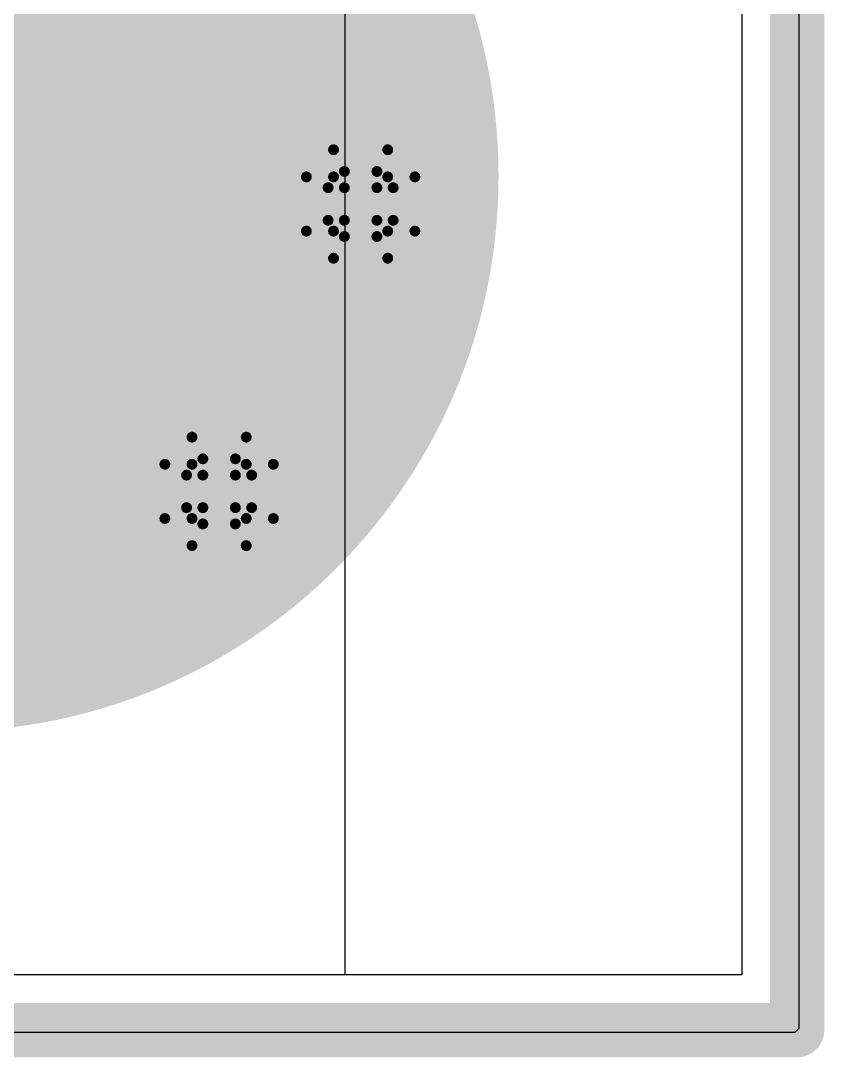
# Model space of a CAD drawing. Header units: inches. Extents: x -4 to 5258, y -4 to 5281.
# Drawn here: x 142.355 to 146.118, y -4.118 to 0.736 of the extents above; entities that cross this region are included whole.
import ezdxf

# ---------------------------------------------------------------- set-up
doc = ezdxf.new("R2010")
doc.units = ezdxf.units.IN
for name, color, linetype in [('Board Outline', 216, 'Continuous'), ('Bottom Layer', 5, 'Continuous'), ('Bottom Solder', 6, 'Continuous'), ('Drill Drawing', 1, 'Continuous'), ('Layer 1', 16, 'Continuous'), ('Layer 2', 76, 'Continuous'), ('Multi-Layer', 9, 'Continuous'), ('Pad Holes', 156, 'Continuous'), ('Top Layer', 1, 'Continuous'), ('Top Solder', 216, 'Continuous'), ('Via Holes', 16, 'Continuous')]:
    doc.layers.add(name, color=color, linetype=linetype)

msp = doc.modelspace()

# ---------------------------------------------------------------- hatches: boundary and pattern name
at = {"layer": 'Bottom Layer'}
h = msp.add_hatch(color=5, dxfattribs=at)
edge = h.paths.add_edge_path()
edge.add_arc((141.9907, 0.0093), 2.5, 0, 360)
h = msp.add_hatch(color=5, dxfattribs=at)
edge = h.paths.add_edge_path()
edge.add_arc((143.9465, -0.1218), 0.3, 0, 360)
h = msp.add_hatch(color=5, dxfattribs=at)
edge = h.paths.add_edge_path()
edge.add_arc((143.2838, -1.4676), 0.3, 0, 360)
at = {"layer": 'Bottom Solder'}
h = msp.add_hatch(color=6, dxfattribs=at)
edge = h.paths.add_edge_path()
edge.add_arc((141.9907, 0.0093), 2.6016, 0, 360)
h = msp.add_hatch(color=6, dxfattribs=at)
edge = h.paths.add_edge_path()
edge.add_arc((143.9465, -0.1218), 0.4016, 0, 360)
h = msp.add_hatch(color=6, dxfattribs=at)
edge = h.paths.add_edge_path()
edge.add_arc((143.2838, -1.4676), 0.4016, 0, 360)
at = {"layer": 'Layer 1'}
h = msp.add_hatch(color=16, dxfattribs=at)
edge = h.paths.add_edge_path()
edge.add_arc((141.9907, 0.0093), 2.5, 0, 360)
h = msp.add_hatch(color=16, dxfattribs=at)
edge = h.paths.add_edge_path()
edge.add_arc((143.9465, -0.1218), 0.3, 0, 360)
h = msp.add_hatch(color=16, dxfattribs=at)
edge = h.paths.add_edge_path()
edge.add_arc((143.2838, -1.4676), 0.3, 0, 360)
at = {"layer": 'Layer 2'}
h = msp.add_hatch(color=76, dxfattribs=at)
edge = h.paths.add_edge_path()
edge.add_arc((141.9907, 0.0093), 2.5, 0, 360)
h = msp.add_hatch(color=76, dxfattribs=at)
edge = h.paths.add_edge_path()
edge.add_arc((143.9465, -0.1218), 0.3, 0, 360)
h = msp.add_hatch(color=76, dxfattribs=at)
edge = h.paths.add_edge_path()
edge.add_arc((143.2838, -1.4676), 0.3, 0, 360)
at = {"layer": 'Multi-Layer'}
h = msp.add_hatch(color=9, dxfattribs=at)
edge = h.paths.add_edge_path()
edge.add_arc((141.9907, 0.0093), 2.5, 0, 360)
at = {"layer": 'Pad Holes'}
h = msp.add_hatch(color=7, dxfattribs=at)
edge = h.paths.add_edge_path()
edge.add_arc((141.9907, 0.0093), 1.55, 0, 360)
at = {"layer": 'Top Layer'}
h = msp.add_hatch(color=1, dxfattribs=at)
edge = h.paths.add_edge_path()
edge.add_arc((141.9907, 0.0093), 2.5, 0, 360)
h = msp.add_hatch(color=1, dxfattribs=at)
edge = h.paths.add_edge_path()
edge.add_arc((143.9465, -0.1218), 0.3, 0, 360)
h = msp.add_hatch(color=1, dxfattribs=at)
edge = h.paths.add_edge_path()
edge.add_arc((143.2838, -1.4676), 0.3, 0, 360)
at = {"layer": 'Top Solder'}
h = msp.add_hatch(color=216, dxfattribs=at)
edge = h.paths.add_edge_path()
edge.add_arc((141.9907, 0.0093), 2.6016, 0, 360)
h = msp.add_hatch(color=216, dxfattribs=at)
edge = h.paths.add_edge_path()
edge.add_arc((143.9465, -0.1218), 0.4016, 0, 360)
h = msp.add_hatch(color=216, dxfattribs=at)
edge = h.paths.add_edge_path()
edge.add_arc((143.2838, -1.4676), 0.4016, 0, 360)
at = {"layer": 'Via Holes'}
h = msp.add_hatch(color=7, dxfattribs=at)
edge = h.paths.add_edge_path()
edge.add_arc((143.9465, -0.1218), 0.15, 0, 360)
h = msp.add_hatch(color=7, dxfattribs=at)
edge = h.paths.add_edge_path()
edge.add_arc((143.2838, -1.4676), 0.15, 0, 360)

# ---------------------------------------------------------------- linework, layer by layer
at = {"layer": 'Board Outline'}
for points in [[(145.9907, -3.9907, 0.254, 0.254, 0), (145.9907, 106.0093, 0.254, 0.254, 0)], [(-4.0093, -3.9907, 0.254, 0.254, 0), (145.9907, -3.9907, 0.254, 0.254, 0)]]:
    msp.add_lwpolyline(points, format="xyseb", dxfattribs=at)
msp.add_lwpolyline([(145.9272, -3.9907, 0.127, 0.127, 1), (146.0542, -3.9907, 0.127, 0.127, 1)], format="xyseb", close=True, dxfattribs=at)
msp.add_lwpolyline([(145.9272, -3.9907, 0.127, 0.127, 1), (146.0542, -3.9907, 0.127, 0.127, 1)], format="xyseb", close=True, dxfattribs=at)
at = {"layer": 'Bottom Layer'}
for p, q in [((146, -3.9813), (146, 1.6701)), ((140.3299, -4), (145.9813, -4)), ((145.9813, -4), (146, -3.9813))]:
    msp.add_line(p, q, dxfattribs=at)
at = {"layer": 'Bottom Solder'}
for p, q in [((146, -3.9813), (146, 1.6701)), ((140.3299, -4), (145.9813, -4)), ((145.9813, -4), (146, -3.9813))]:
    msp.add_line(p, q, dxfattribs=at)
at = {"layer": 'Drill Drawing'}
for points in [[(143.8195, 0.0052, 0.0508, 0.0508, 0), (143.8195, 0.1322, 0.0508, 0.0508, 0)], [(143.8195, 0.1322, 0.0508, 0.0508, 0), (144.0735, 0.1322, 0.0508, 0.0508, 0)], [(144.0735, 0.0052, 0.0508, 0.0508, 0), (144.0735, 0.1322, 0.0508, 0.0508, 0)], [(143.8703, -0.0456, 0.0508, 0.0508, 0), (143.8703, 0.0306, 0.0508, 0.0508, 0)], [(143.8703, 0.0306, 0.0508, 0.0508, 0), (144.0227, 0.0306, 0.0508, 0.0508, 0)], [(144.0227, -0.0456, 0.0508, 0.0508, 0), (144.0227, 0.0306, 0.0508, 0.0508, 0)], [(143.6925, -0.2488, 0.0508, 0.0508, 0), (143.6925, 0.0052, 0.0508, 0.0508, 0)], [(143.6925, 0.0052, 0.0508, 0.0508, 0), (143.8195, 0.0052, 0.0508, 0.0508, 0)], [(144.0735, 0.0052, 0.0508, 0.0508, 0), (144.2005, 0.0052, 0.0508, 0.0508, 0)], [(144.2005, -0.2488, 0.0508, 0.0508, 0), (144.2005, 0.0052, 0.0508, 0.0508, 0)], [(143.7941, -0.198, 0.0508, 0.0508, 0), (143.7941, -0.0456, 0.0508, 0.0508, 0)], [(143.7941, -0.0456, 0.0508, 0.0508, 0), (143.8703, -0.0456, 0.0508, 0.0508, 0)], [(144.0227, -0.0456, 0.0508, 0.0508, 0), (144.0989, -0.0456, 0.0508, 0.0508, 0)], [(144.0989, -0.198, 0.0508, 0.0508, 0), (144.0989, -0.0456, 0.0508, 0.0508, 0)], [(143.7941, -0.198, 0.0508, 0.0508, 0), (143.8703, -0.198, 0.0508, 0.0508, 0)], [(143.8703, -0.2742, 0.0508, 0.0508, 0), (143.8703, -0.198, 0.0508, 0.0508, 0)], [(144.0227, -0.198, 0.0508, 0.0508, 0), (144.0989, -0.198, 0.0508, 0.0508, 0)], [(144.0227, -0.2742, 0.0508, 0.0508, 0), (144.0227, -0.198, 0.0508, 0.0508, 0)], [(143.6925, -0.2488, 0.0508, 0.0508, 0), (143.8195, -0.2488, 0.0508, 0.0508, 0)], [(143.8195, -0.3758, 0.0508, 0.0508, 0), (143.8195, -0.2488, 0.0508, 0.0508, 0)], [(144.0735, -0.2488, 0.0508, 0.0508, 0), (144.2005, -0.2488, 0.0508, 0.0508, 0)], [(144.0735, -0.3758, 0.0508, 0.0508, 0), (144.0735, -0.2488, 0.0508, 0.0508, 0)], [(143.8703, -0.2742, 0.0508, 0.0508, 0), (144.0227, -0.2742, 0.0508, 0.0508, 0)], [(143.8195, -0.3758, 0.0508, 0.0508, 0), (144.0735, -0.3758, 0.0508, 0.0508, 0)], [(143.1568, -1.3406, 0.0508, 0.0508, 0), (143.1568, -1.2136, 0.0508, 0.0508, 0)], [(143.1568, -1.2136, 0.0508, 0.0508, 0), (143.4108, -1.2136, 0.0508, 0.0508, 0)], [(143.4108, -1.3406, 0.0508, 0.0508, 0), (143.4108, -1.2136, 0.0508, 0.0508, 0)], [(143.2076, -1.3914, 0.0508, 0.0508, 0), (143.2076, -1.3152, 0.0508, 0.0508, 0)], [(143.2076, -1.3152, 0.0508, 0.0508, 0), (143.36, -1.3152, 0.0508, 0.0508, 0)], [(143.36, -1.3914, 0.0508, 0.0508, 0), (143.36, -1.3152, 0.0508, 0.0508, 0)], [(143.0298, -1.5946, 0.0508, 0.0508, 0), (143.0298, -1.3406, 0.0508, 0.0508, 0)], [(143.0298, -1.3406, 0.0508, 0.0508, 0), (143.1568, -1.3406, 0.0508, 0.0508, 0)], [(143.4108, -1.3406, 0.0508, 0.0508, 0), (143.5378, -1.3406, 0.0508, 0.0508, 0)], [(143.5378, -1.5946, 0.0508, 0.0508, 0), (143.5378, -1.3406, 0.0508, 0.0508, 0)], [(143.1314, -1.5438, 0.0508, 0.0508, 0), (143.1314, -1.3914, 0.0508, 0.0508, 0)], [(143.1314, -1.3914, 0.0508, 0.0508, 0), (143.2076, -1.3914, 0.0508, 0.0508, 0)], [(143.36, -1.3914, 0.0508, 0.0508, 0), (143.4362, -1.3914, 0.0508, 0.0508, 0)], [(143.4362, -1.5438, 0.0508, 0.0508, 0), (143.4362, -1.3914, 0.0508, 0.0508, 0)], [(143.1314, -1.5438, 0.0508, 0.0508, 0), (143.2076, -1.5438, 0.0508, 0.0508, 0)], [(143.2076, -1.62, 0.0508, 0.0508, 0), (143.2076, -1.5438, 0.0508, 0.0508, 0)], [(143.36, -1.5438, 0.0508, 0.0508, 0), (143.4362, -1.5438, 0.0508, 0.0508, 0)], [(143.36, -1.62, 0.0508, 0.0508, 0), (143.36, -1.5438, 0.0508, 0.0508, 0)], [(143.0298, -1.5946, 0.0508, 0.0508, 0), (143.1568, -1.5946, 0.0508, 0.0508, 0)], [(143.1568, -1.7216, 0.0508, 0.0508, 0), (143.1568, -1.5946, 0.0508, 0.0508, 0)], [(143.2076, -1.62, 0.0508, 0.0508, 0), (143.36, -1.62, 0.0508, 0.0508, 0)], [(143.4108, -1.5946, 0.0508, 0.0508, 0), (143.5378, -1.5946, 0.0508, 0.0508, 0)], [(143.4108, -1.7216, 0.0508, 0.0508, 0), (143.4108, -1.5946, 0.0508, 0.0508, 0)], [(143.1568, -1.7216, 0.0508, 0.0508, 0), (143.4108, -1.7216, 0.0508, 0.0508, 0)]]:
    msp.add_lwpolyline(points, format="xyseb", dxfattribs=at)
for points in [[(143.8068, 0.1322, 0.0254, 0.0254, 1), (143.8322, 0.1322, 0.0254, 0.0254, 1)], [(143.8068, 0.1322, 0.0254, 0.0254, 1), (143.8322, 0.1322, 0.0254, 0.0254, 1)], [(144.0608, 0.1322, 0.0254, 0.0254, 1), (144.0862, 0.1322, 0.0254, 0.0254, 1)], [(144.0608, 0.1322, 0.0254, 0.0254, 1), (144.0862, 0.1322, 0.0254, 0.0254, 1)], [(143.8576, 0.0306, 0.0254, 0.0254, 1), (143.883, 0.0306, 0.0254, 0.0254, 1)], [(143.8576, 0.0306, 0.0254, 0.0254, 1), (143.883, 0.0306, 0.0254, 0.0254, 1)], [(144.01, 0.0306, 0.0254, 0.0254, 1), (144.0354, 0.0306, 0.0254, 0.0254, 1)], [(144.01, 0.0306, 0.0254, 0.0254, 1), (144.0354, 0.0306, 0.0254, 0.0254, 1)], [(143.6798, 0.0052, 0.0254, 0.0254, 1), (143.7052, 0.0052, 0.0254, 0.0254, 1)], [(143.6798, 0.0052, 0.0254, 0.0254, 1), (143.7052, 0.0052, 0.0254, 0.0254, 1)], [(143.8068, 0.0052, 0.0254, 0.0254, 1), (143.8322, 0.0052, 0.0254, 0.0254, 1)], [(143.8068, 0.0052, 0.0254, 0.0254, 1), (143.8322, 0.0052, 0.0254, 0.0254, 1)], [(144.0608, 0.0052, 0.0254, 0.0254, 1), (144.0862, 0.0052, 0.0254, 0.0254, 1)], [(144.0608, 0.0052, 0.0254, 0.0254, 1), (144.0862, 0.0052, 0.0254, 0.0254, 1)], [(144.1878, 0.0052, 0.0254, 0.0254, 1), (144.2132, 0.0052, 0.0254, 0.0254, 1)], [(144.1878, 0.0052, 0.0254, 0.0254, 1), (144.2132, 0.0052, 0.0254, 0.0254, 1)], [(143.7814, -0.0456, 0.0254, 0.0254, 1), (143.8068, -0.0456, 0.0254, 0.0254, 1)], [(143.7814, -0.0456, 0.0254, 0.0254, 1), (143.8068, -0.0456, 0.0254, 0.0254, 1)], [(143.8576, -0.0456, 0.0254, 0.0254, 1), (143.883, -0.0456, 0.0254, 0.0254, 1)], [(143.8576, -0.0456, 0.0254, 0.0254, 1), (143.883, -0.0456, 0.0254, 0.0254, 1)], [(144.01, -0.0456, 0.0254, 0.0254, 1), (144.0354, -0.0456, 0.0254, 0.0254, 1)], [(144.01, -0.0456, 0.0254, 0.0254, 1), (144.0354, -0.0456, 0.0254, 0.0254, 1)], [(144.0862, -0.0456, 0.0254, 0.0254, 1), (144.1116, -0.0456, 0.0254, 0.0254, 1)], [(144.0862, -0.0456, 0.0254, 0.0254, 1), (144.1116, -0.0456, 0.0254, 0.0254, 1)], [(143.7814, -0.198, 0.0254, 0.0254, 1), (143.8068, -0.198, 0.0254, 0.0254, 1)], [(143.7814, -0.198, 0.0254, 0.0254, 1), (143.8068, -0.198, 0.0254, 0.0254, 1)], [(143.8576, -0.198, 0.0254, 0.0254, 1), (143.883, -0.198, 0.0254, 0.0254, 1)], [(143.8576, -0.198, 0.0254, 0.0254, 1), (143.883, -0.198, 0.0254, 0.0254, 1)], [(144.01, -0.198, 0.0254, 0.0254, 1), (144.0354, -0.198, 0.0254, 0.0254, 1)], [(144.01, -0.198, 0.0254, 0.0254, 1), (144.0354, -0.198, 0.0254, 0.0254, 1)], [(144.0862, -0.198, 0.0254, 0.0254, 1), (144.1116, -0.198, 0.0254, 0.0254, 1)], [(144.0862, -0.198, 0.0254, 0.0254, 1), (144.1116, -0.198, 0.0254, 0.0254, 1)], [(143.6798, -0.2488, 0.0254, 0.0254, 1), (143.7052, -0.2488, 0.0254, 0.0254, 1)], [(143.6798, -0.2488, 0.0254, 0.0254, 1), (143.7052, -0.2488, 0.0254, 0.0254, 1)], [(143.8068, -0.2488, 0.0254, 0.0254, 1), (143.8322, -0.2488, 0.0254, 0.0254, 1)], [(143.8068, -0.2488, 0.0254, 0.0254, 1), (143.8322, -0.2488, 0.0254, 0.0254, 1)], [(144.0608, -0.2488, 0.0254, 0.0254, 1), (144.0862, -0.2488, 0.0254, 0.0254, 1)], [(144.0608, -0.2488, 0.0254, 0.0254, 1), (144.0862, -0.2488, 0.0254, 0.0254, 1)], [(144.1878, -0.2488, 0.0254, 0.0254, 1), (144.2132, -0.2488, 0.0254, 0.0254, 1)], [(144.1878, -0.2488, 0.0254, 0.0254, 1), (144.2132, -0.2488, 0.0254, 0.0254, 1)], [(143.8576, -0.2742, 0.0254, 0.0254, 1), (143.883, -0.2742, 0.0254, 0.0254, 1)], [(143.8576, -0.2742, 0.0254, 0.0254, 1), (143.883, -0.2742, 0.0254, 0.0254, 1)], [(144.01, -0.2742, 0.0254, 0.0254, 1), (144.0354, -0.2742, 0.0254, 0.0254, 1)], [(144.01, -0.2742, 0.0254, 0.0254, 1), (144.0354, -0.2742, 0.0254, 0.0254, 1)], [(143.8068, -0.3758, 0.0254, 0.0254, 1), (143.8322, -0.3758, 0.0254, 0.0254, 1)], [(143.8068, -0.3758, 0.0254, 0.0254, 1), (143.8322, -0.3758, 0.0254, 0.0254, 1)], [(144.0608, -0.3758, 0.0254, 0.0254, 1), (144.0862, -0.3758, 0.0254, 0.0254, 1)], [(144.0608, -0.3758, 0.0254, 0.0254, 1), (144.0862, -0.3758, 0.0254, 0.0254, 1)], [(143.1441, -1.2136, 0.0254, 0.0254, 1), (143.1695, -1.2136, 0.0254, 0.0254, 1)], [(143.1441, -1.2136, 0.0254, 0.0254, 1), (143.1695, -1.2136, 0.0254, 0.0254, 1)], [(143.3981, -1.2136, 0.0254, 0.0254, 1), (143.4235, -1.2136, 0.0254, 0.0254, 1)], [(143.3981, -1.2136, 0.0254, 0.0254, 1), (143.4235, -1.2136, 0.0254, 0.0254, 1)], [(143.1949, -1.3152, 0.0254, 0.0254, 1), (143.2203, -1.3152, 0.0254, 0.0254, 1)], [(143.1949, -1.3152, 0.0254, 0.0254, 1), (143.2203, -1.3152, 0.0254, 0.0254, 1)], [(143.3473, -1.3152, 0.0254, 0.0254, 1), (143.3727, -1.3152, 0.0254, 0.0254, 1)], [(143.3473, -1.3152, 0.0254, 0.0254, 1), (143.3727, -1.3152, 0.0254, 0.0254, 1)], [(143.0171, -1.3406, 0.0254, 0.0254, 1), (143.0425, -1.3406, 0.0254, 0.0254, 1)], [(143.0171, -1.3406, 0.0254, 0.0254, 1), (143.0425, -1.3406, 0.0254, 0.0254, 1)], [(143.1441, -1.3406, 0.0254, 0.0254, 1), (143.1695, -1.3406, 0.0254, 0.0254, 1)], [(143.1441, -1.3406, 0.0254, 0.0254, 1), (143.1695, -1.3406, 0.0254, 0.0254, 1)], [(143.3981, -1.3406, 0.0254, 0.0254, 1), (143.4235, -1.3406, 0.0254, 0.0254, 1)], [(143.3981, -1.3406, 0.0254, 0.0254, 1), (143.4235, -1.3406, 0.0254, 0.0254, 1)], [(143.5251, -1.3406, 0.0254, 0.0254, 1), (143.5505, -1.3406, 0.0254, 0.0254, 1)], [(143.5251, -1.3406, 0.0254, 0.0254, 1), (143.5505, -1.3406, 0.0254, 0.0254, 1)], [(143.1187, -1.3914, 0.0254, 0.0254, 1), (143.1441, -1.3914, 0.0254, 0.0254, 1)], [(143.1187, -1.3914, 0.0254, 0.0254, 1), (143.1441, -1.3914, 0.0254, 0.0254, 1)], [(143.1949, -1.3914, 0.0254, 0.0254, 1), (143.2203, -1.3914, 0.0254, 0.0254, 1)], [(143.1949, -1.3914, 0.0254, 0.0254, 1), (143.2203, -1.3914, 0.0254, 0.0254, 1)], [(143.3473, -1.3914, 0.0254, 0.0254, 1), (143.3727, -1.3914, 0.0254, 0.0254, 1)], [(143.3473, -1.3914, 0.0254, 0.0254, 1), (143.3727, -1.3914, 0.0254, 0.0254, 1)], [(143.4235, -1.3914, 0.0254, 0.0254, 1), (143.4489, -1.3914, 0.0254, 0.0254, 1)], [(143.4235, -1.3914, 0.0254, 0.0254, 1), (143.4489, -1.3914, 0.0254, 0.0254, 1)], [(143.1187, -1.5438, 0.0254, 0.0254, 1), (143.1441, -1.5438, 0.0254, 0.0254, 1)], [(143.1187, -1.5438, 0.0254, 0.0254, 1), (143.1441, -1.5438, 0.0254, 0.0254, 1)], [(143.1949, -1.5438, 0.0254, 0.0254, 1), (143.2203, -1.5438, 0.0254, 0.0254, 1)], [(143.1949, -1.5438, 0.0254, 0.0254, 1), (143.2203, -1.5438, 0.0254, 0.0254, 1)], [(143.3473, -1.5438, 0.0254, 0.0254, 1), (143.3727, -1.5438, 0.0254, 0.0254, 1)], [(143.3473, -1.5438, 0.0254, 0.0254, 1), (143.3727, -1.5438, 0.0254, 0.0254, 1)], [(143.4235, -1.5438, 0.0254, 0.0254, 1), (143.4489, -1.5438, 0.0254, 0.0254, 1)], [(143.4235, -1.5438, 0.0254, 0.0254, 1), (143.4489, -1.5438, 0.0254, 0.0254, 1)], [(143.0171, -1.5946, 0.0254, 0.0254, 1), (143.0425, -1.5946, 0.0254, 0.0254, 1)], [(143.0171, -1.5946, 0.0254, 0.0254, 1), (143.0425, -1.5946, 0.0254, 0.0254, 1)], [(143.1441, -1.5946, 0.0254, 0.0254, 1), (143.1695, -1.5946, 0.0254, 0.0254, 1)], [(143.1441, -1.5946, 0.0254, 0.0254, 1), (143.1695, -1.5946, 0.0254, 0.0254, 1)], [(143.1949, -1.62, 0.0254, 0.0254, 1), (143.2203, -1.62, 0.0254, 0.0254, 1)], [(143.1949, -1.62, 0.0254, 0.0254, 1), (143.2203, -1.62, 0.0254, 0.0254, 1)], [(143.3473, -1.62, 0.0254, 0.0254, 1), (143.3727, -1.62, 0.0254, 0.0254, 1)], [(143.3473, -1.62, 0.0254, 0.0254, 1), (143.3727, -1.62, 0.0254, 0.0254, 1)], [(143.3981, -1.5946, 0.0254, 0.0254, 1), (143.4235, -1.5946, 0.0254, 0.0254, 1)], [(143.3981, -1.5946, 0.0254, 0.0254, 1), (143.4235, -1.5946, 0.0254, 0.0254, 1)], [(143.5251, -1.5946, 0.0254, 0.0254, 1), (143.5505, -1.5946, 0.0254, 0.0254, 1)], [(143.5251, -1.5946, 0.0254, 0.0254, 1), (143.5505, -1.5946, 0.0254, 0.0254, 1)], [(143.1441, -1.7216, 0.0254, 0.0254, 1), (143.1695, -1.7216, 0.0254, 0.0254, 1)], [(143.1441, -1.7216, 0.0254, 0.0254, 1), (143.1695, -1.7216, 0.0254, 0.0254, 1)], [(143.3981, -1.7216, 0.0254, 0.0254, 1), (143.4235, -1.7216, 0.0254, 0.0254, 1)], [(143.3981, -1.7216, 0.0254, 0.0254, 1), (143.4235, -1.7216, 0.0254, 0.0254, 1)]]:
    msp.add_lwpolyline(points, format="xyseb", close=True, dxfattribs=at)
at = {"layer": 'Layer 1'}
for p, q in [((145.7317, 105.7504), (145.7317, -3.7317)), ((143.874, -3.7317), (143.874, 43.8354)), ((145.7317, 6.2046), (145.7317, -3.7317)), ((145.7317, -3.7317), (-3.7504, -3.7317)), ((145.7317, -3.7317), (143.874, -3.7317))]:
    msp.add_line(p, q, dxfattribs=at)
at = {"layer": 'Top Layer'}
for p, q in [((146, -3.9813), (146, 1.6701)), ((140.3299, -4), (145.9813, -4)), ((145.9813, -4), (146, -3.9813))]:
    msp.add_line(p, q, dxfattribs=at)
at = {"layer": 'Top Solder'}
for p, q in [((146, -3.9813), (146, 1.6701)), ((140.3299, -4), (145.9813, -4)), ((145.9813, -4), (146, -3.9813))]:
    msp.add_line(p, q, dxfattribs=at)

doc.saveas('drawing.dxf')
